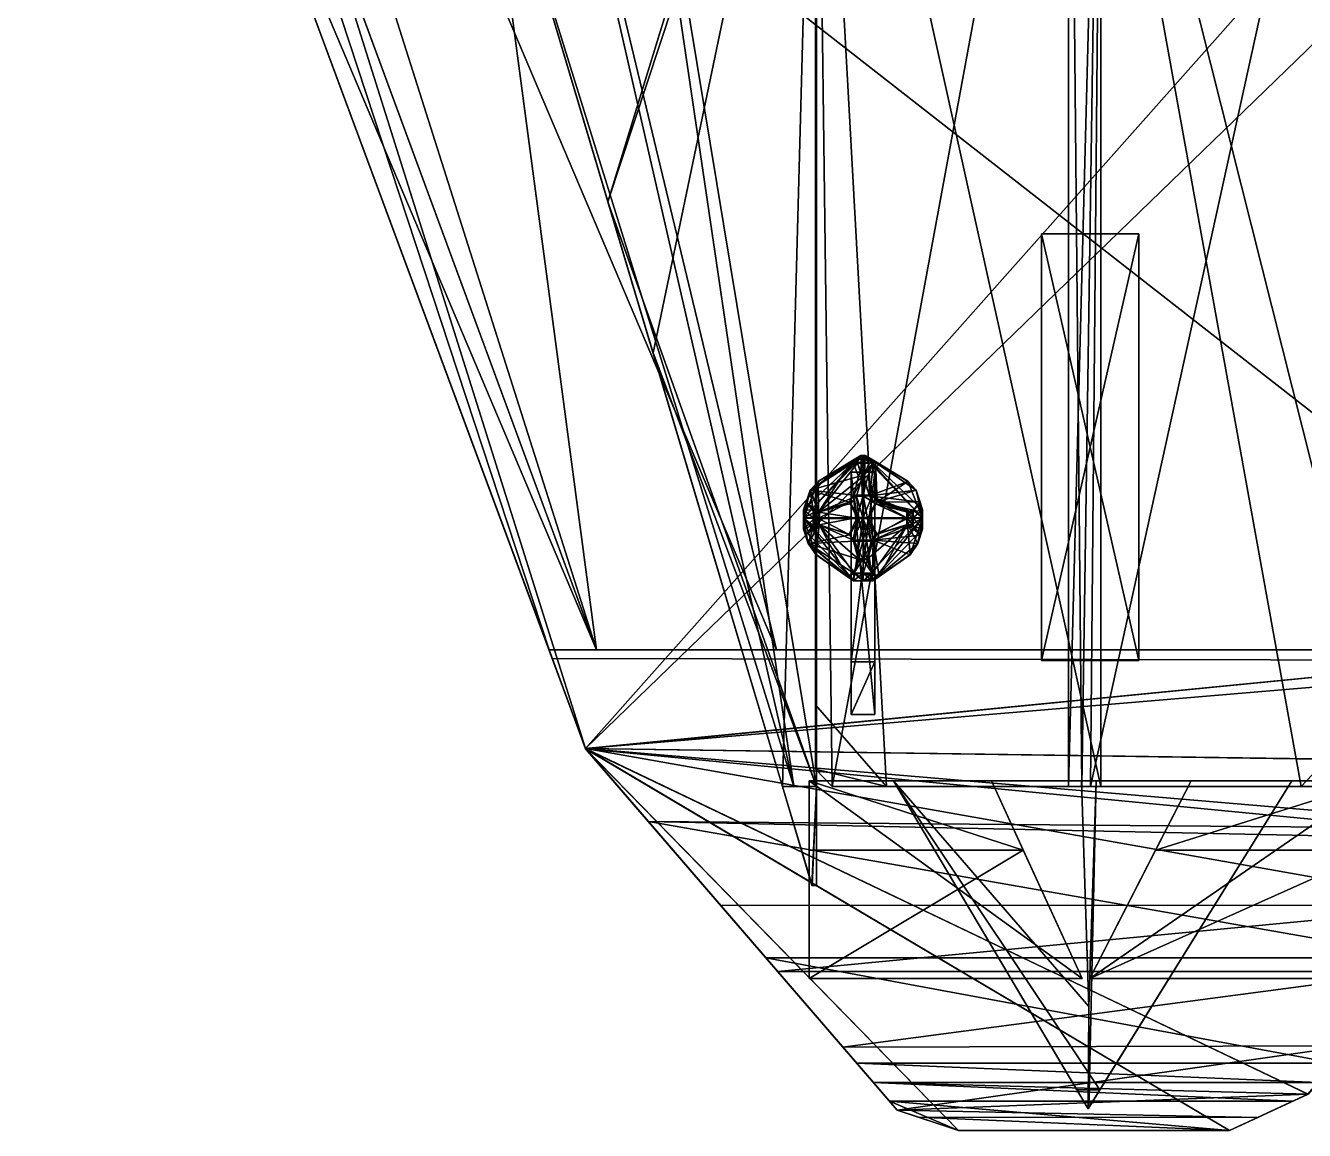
# Model space of a CAD drawing. Extents: x 1940 to 2729, y -1054 to 159.
# Drawn here: x 2138 to 2374.7, y -1054 to -849.4 of the extents above; entities that cross this region are included whole.
import ezdxf

# ---------------------------------------------------------------- set-up
doc = ezdxf.new("R2010")
doc.units = 0

msp = doc.modelspace()

# ---------------------------------------------------------------- meshes
at = {"layer": 'OBJECT000', "color": 50}
mesh = msp.add_polyface(dxfattribs=at)
corners = [(2326, -888, 486), (2326, -967, 486), (2344, -967, 486), (2344, -888, 486), (2326, -967, 544), (2326, -888, 536), (2344, -888, 536), (2344, -967, 544)]
mesh.append_faces([[corners[k] for k in face] for face in [(1, 3, 0), (1, 5, 4), (3, 7, 6), (0, 6, 5), (2, 4, 7), (5, 7, 4)]], dxfattribs={"vtx0": -1})
mesh.append_faces([[corners[k] for k in face] for face in [(1, 2, 3), (1, 0, 5), (3, 2, 7), (0, 3, 6), (2, 1, 4), (5, 6, 7)]], dxfattribs={"vtx2": -1})
at = {"layer": 'OBJECT001', "color": 50}
mesh = msp.add_polyface(dxfattribs=at)
corners = [(2284.21875, -752, 693.224426), (2284.21875, -752, 684.614258), (2337, -752, 715.896484), (2331.220947, -752, 719.096924), (2284.219971, -987.094666, 569.824219), (2284.219971, -975.177612, 569.824219), (2297.349121, -990.30603, 569.824219), (2287.282227, -990.30603, 569.824219), (2333.48999, -990.307007, 595.258972), (2337, -990.306946, 593.319336)]
mesh.append_faces([[corners[k] for k in face] for face in [(1, 3, 0), (5, 0, 4), (7, 9, 6), (4, 6, 5), (7, 3, 8), (1, 9, 2), (8, 2, 9)]], dxfattribs={"vtx0": -1})
mesh.append_faces([[corners[k] for k in face] for face in [(7, 0, 3), (1, 6, 9)]], dxfattribs={"vtx0": -1, "vtx2": -1})
mesh.append_faces([[corners[k] for k in face] for face in [(1, 2, 3), (5, 1, 0), (7, 8, 9), (4, 7, 6), (7, 4, 0), (1, 5, 6), (8, 3, 2)]], dxfattribs={"vtx2": -1})
at = {"layer": 'OBJECT002', "color": 50}
mesh = msp.add_polyface(dxfattribs=at)
corners = [(2387.429688, -752, 685.096069), (2387.429688, -752, 693.332153), (2337.27002, -752, 719.552002), (2331, -752, 715.892944), (2387.429932, -976.109924, 569.824219), (2387.429932, -987.493713, 569.824219), (2384.607178, -990.307007, 569.824219), (2374.049805, -990.307007, 569.824219), (2331, -990.307007, 593.319458), (2335.091309, -990.307007, 595.707642)]
mesh.append_faces([[corners[k] for k in face] for face in [(1, 3, 0), (0, 5, 1), (7, 9, 6), (6, 4, 7), (1, 9, 2), (2, 8, 3), (3, 4, 0)]], dxfattribs={"vtx0": -1})
mesh.append_faces([[corners[k] for k in face] for face in [(1, 6, 9), (3, 7, 4)]], dxfattribs={"vtx0": -1, "vtx2": -1})
mesh.append_faces([[corners[k] for k in face] for face in [(1, 2, 3), (0, 4, 5), (7, 8, 9), (6, 5, 4), (1, 5, 6), (2, 9, 8), (3, 8, 7)]], dxfattribs={"vtx2": -1})
at = {"layer": 'OBJECT003', "color": 50}
mesh = msp.add_polyface(dxfattribs=at)
corners = [(2290.800781, -977, 545.200012), (2290.800781, -932.097656, 545.200012), (2295.199951, -932.097656, 545.200012), (2295.199951, -977, 545.200012), (2290.800781, -967.238037, 532), (2290.800781, -977, 532), (2295.199951, -977, 532), (2295.199951, -967.238037, 532), (2290.800049, -932.097656, 540.799805), (2295.199951, -932.097656, 540.799805)]
mesh.append_faces([[corners[k] for k in face] for face in [(1, 3, 0), (5, 7, 4), (4, 0, 5), (6, 9, 7), (2, 8, 9), (5, 3, 6), (4, 9, 8)]], dxfattribs={"vtx0": -1})
mesh.append_faces([[corners[k] for k in face] for face in [(4, 1, 0), (6, 2, 9)]], dxfattribs={"vtx0": -1, "vtx2": -1})
mesh.append_faces([[corners[k] for k in face] for face in [(1, 2, 3), (5, 6, 7), (4, 8, 1), (6, 3, 2), (2, 1, 8), (5, 0, 3), (4, 7, 9)]], dxfattribs={"vtx2": -1})
at = {"layer": 'OBJECT004', "color": 50}
mesh = msp.add_polyface(dxfattribs=at)
corners = [(2282, -940.59729, 544.83429), (2282, -940.61322, 543), (2282, -939.074219, 542.989624), (2282, -939.074219, 544.83429), (2293, -936.344788, 552.645874), (2291.280029, -936.344788, 552.645874), (2292.119629, -932.92572, 550.174377), (2293, -932.92572, 550.174377), (2291.171143, -930.357239, 546.869812), (2293, -930.357239, 546.869812), (2293, -940.516968, 554), (2291.914551, -940.517029, 554), (2290.396729, -937.64447, 553.068176), (2292.603027, -929, 542.910034), (2293, -929, 542.910034), (2290.725098, -930.150757, 546.265259), (2293, -940.612549, 543), (2283.75, -940.565918, 548.424011), (2284.899902, -940.554932, 549.680054), (2284.7229, -933.794067, 542.947876), (2283.189941, -935.452942, 542.960999), (2282.470459, -937.641602, 545.800049), (2283.195557, -935.435852, 544.373779), (2284.699219, -933.809753, 544.210815), (2284.9021, -939.385071, 549.682373), (2283.75, -939.171936, 548.42395)]
mesh.append_faces([[corners[k] for k in face] for face in [(1, 3, 0), (5, 7, 4), (9, 6, 8), (11, 4, 10), (14, 15, 13), (1, 10, 16), (13, 16, 14), (22, 25, 21), (12, 18, 24), (13, 23, 19), (19, 22, 20), (2, 21, 3), (24, 17, 25), (3, 17, 0), (10, 14, 16)]], dxfattribs={"vtx0": -1})
mesh.append_faces([[corners[k] for k in face] for face in [(11, 5, 4), (14, 8, 15), (1, 17, 18), (1, 18, 11), (1, 11, 10), (13, 20, 2), (13, 2, 1), (13, 1, 16), (22, 15, 8), (22, 8, 6), (22, 6, 5), (22, 5, 12), (22, 12, 24), (22, 24, 25), (2, 22, 21), (3, 25, 17), (10, 7, 9), (10, 9, 14)]], dxfattribs={"vtx0": -1, "vtx2": -1})
mesh.append_faces([[corners[k] for k in face] for face in [(1, 2, 3), (5, 6, 7), (9, 7, 6), (11, 12, 5), (14, 9, 8), (1, 0, 17), (13, 19, 20), (22, 23, 15), (12, 11, 18), (13, 15, 23), (19, 23, 22), (2, 20, 22), (24, 18, 17), (3, 21, 25), (10, 4, 7)]], dxfattribs={"vtx2": -1})
at = {"layer": 'OBJECT005', "color": 50}
mesh = msp.add_polyface(dxfattribs=at)
corners = [(2282, -940.610168, 543), (2282, -940.626282, 541.177979), (2282, -939.092102, 541.180664), (2282, -939.092102, 542.98822), (2293, -933.052979, 535.708496), (2292.828369, -933.052979, 535.708496), (2291.803955, -936.530334, 533.281006), (2293, -936.536682, 533.27655), (2293, -930.431152, 538.962402), (2291.937012, -930.431152, 538.962402), (2290.75708, -937.91333, 532.862732), (2292.187988, -940.71991, 532), (2293, -940.720947, 532), (2293, -929, 542.903442), (2292.630859, -929, 542.903442), (2291, -929.98645, 540.185791), (2284.780029, -940.671387, 536.449951), (2283.949707, -940.664124, 537.155151), (2293, -940.623962, 543), (2283.189941, -935.452942, 542.957642), (2284.699707, -933.813171, 542.943848), (2283.953857, -939.529419, 537.148865), (2284.768311, -939.524109, 536.457031), (2284.701904, -933.810913, 541.942322), (2283.189941, -935.453064, 541.675659), (2282.4729, -937.644775, 540.206543)]
mesh.append_faces([[corners[k] for k in face] for face in [(1, 3, 0), (5, 7, 4), (4, 9, 5), (6, 12, 7), (8, 15, 9), (11, 18, 12), (0, 13, 18), (22, 25, 21), (11, 22, 16), (15, 20, 23), (23, 19, 24), (2, 19, 3), (16, 21, 17), (1, 25, 2), (8, 18, 13)]], dxfattribs={"vtx0": -1})
mesh.append_faces([[corners[k] for k in face] for face in [(6, 11, 12), (8, 14, 15), (11, 17, 1), (11, 1, 0), (11, 0, 18), (0, 19, 20), (0, 20, 14), (0, 14, 13), (22, 6, 5), (22, 5, 9), (22, 9, 15), (22, 15, 23), (22, 23, 24), (22, 24, 25), (2, 24, 19), (1, 21, 25), (8, 7, 12), (8, 12, 18)]], dxfattribs={"vtx0": -1, "vtx2": -1})
mesh.append_faces([[corners[k] for k in face] for face in [(1, 2, 3), (5, 6, 7), (4, 8, 9), (6, 10, 11), (8, 13, 14), (11, 16, 17), (0, 3, 19), (22, 10, 6), (11, 10, 22), (15, 14, 20), (23, 20, 19), (2, 25, 24), (16, 22, 21), (1, 17, 21), (8, 4, 7)]], dxfattribs={"vtx2": -1})
at = {"layer": 'OBJECT006', "color": 50}
mesh = msp.add_polyface(dxfattribs=at)
corners = [(2282, -940.632874, 541.176636), (2282, -940.615967, 543), (2282, -942.637085, 543.018616), (2282, -942.637085, 541.176636), (2293, -944.88208, 533.357971), (2291.386475, -944.88208, 533.357971), (2292.262207, -948.307007, 535.833374), (2293, -948.307007, 535.833374), (2291.326172, -950.869263, 539.130005), (2293, -950.869263, 539.130005), (2293, -940.717834, 532), (2292.197266, -940.717834, 532), (2290.568604, -943.703064, 532.97467), (2290.093506, -951.437256, 540.791931), (2291.219727, -952.225769, 543.098022), (2293, -952.225769, 543.098022), (2283.949463, -940.670166, 537.153442), (2284.77002, -940.676636, 536.451965), (2293, -940.615967, 543), (2284.300049, -947.388, 543.057922), (2282.860596, -945.2948, 543.040588), (2282.349609, -943.717896, 540.454102), (2282.860596, -945.2948, 541.495972), (2284.299561, -947.387268, 542.1875), (2284.774414, -941.828735, 536.448242), (2283.949219, -941.782715, 537.153503)]
mesh.append_faces([[corners[k] for k in face] for face in [(1, 3, 0), (5, 7, 4), (6, 9, 7), (11, 4, 10), (8, 15, 9), (0, 18, 1), (14, 18, 15), (22, 25, 21), (12, 17, 24), (13, 19, 14), (19, 22, 20), (2, 21, 3), (24, 16, 25), (3, 16, 0), (10, 15, 18)]], dxfattribs={"vtx0": -1})
mesh.append_faces([[corners[k] for k in face] for face in [(11, 5, 4), (8, 14, 15), (0, 17, 11), (0, 11, 10), (0, 10, 18), (14, 20, 2), (14, 2, 1), (14, 1, 18), (22, 13, 8), (22, 8, 6), (22, 6, 5), (22, 5, 12), (22, 12, 24), (22, 24, 25), (2, 22, 21), (3, 25, 16), (10, 7, 9), (10, 9, 15)]], dxfattribs={"vtx0": -1, "vtx2": -1})
mesh.append_faces([[corners[k] for k in face] for face in [(1, 2, 3), (5, 6, 7), (6, 8, 9), (11, 12, 5), (8, 13, 14), (0, 16, 17), (14, 19, 20), (22, 23, 13), (12, 11, 17), (13, 23, 19), (19, 23, 22), (2, 20, 22), (24, 17, 16), (3, 21, 25), (10, 4, 7)]], dxfattribs={"vtx2": -1})
at = {"layer": 'OBJECT007', "color": 50}
mesh = msp.add_polyface(dxfattribs=at)
corners = [(2282, -940.613647, 543), (2282, -940.597473, 544.84259), (2282, -942.643616, 544.837158), (2282, -942.643616, 543.015991), (2293, -948.178284, 550.290955), (2292.115479, -948.178284, 550.290955), (2291.182617, -944.701416, 552.715698), (2293, -944.701416, 552.715698), (2293, -950.793396, 547.049622), (2291.26123, -950.793396, 547.049622), (2290.393066, -943.567749, 553.064148), (2291.911377, -940.517029, 554), (2293, -940.517029, 554), (2293, -952.225647, 543.096191), (2291.219482, -952.225647, 543.096191), (2290.040283, -951.405273, 545.361145), (2293, -940.613647, 543), (2284.899658, -940.554993, 549.67688), (2283.749023, -940.565979, 548.427002), (2282.860596, -945.295715, 543.038208), (2284.297852, -947.384827, 543.055664), (2283.755371, -942.059509, 548.436218), (2284.895264, -941.8479, 549.67395), (2284.300049, -947.388, 543.913818), (2282.860596, -945.295715, 544.572937), (2282.359131, -943.751038, 545.570862)]
mesh.append_faces([[corners[k] for k in face] for face in [(1, 3, 0), (5, 7, 4), (9, 4, 8), (6, 12, 7), (14, 8, 13), (0, 18, 1), (0, 13, 16), (22, 25, 21), (11, 22, 17), (15, 20, 23), (23, 19, 24), (2, 19, 3), (17, 21, 18), (1, 25, 2), (8, 16, 13)]], dxfattribs={"vtx0": -1})
mesh.append_faces([[corners[k] for k in face] for face in [(6, 11, 12), (14, 9, 8), (0, 12, 11), (0, 11, 17), (0, 17, 18), (0, 19, 20), (0, 20, 14), (0, 14, 13), (22, 6, 5), (22, 5, 9), (22, 9, 15), (22, 15, 23), (22, 23, 24), (22, 24, 25), (2, 24, 19), (1, 21, 25), (8, 7, 12), (8, 12, 16)]], dxfattribs={"vtx0": -1, "vtx2": -1})
mesh.append_faces([[corners[k] for k in face] for face in [(1, 2, 3), (5, 6, 7), (9, 5, 4), (6, 10, 11), (14, 15, 9), (0, 16, 12), (0, 3, 19), (22, 10, 6), (11, 10, 22), (15, 14, 20), (23, 20, 19), (2, 25, 24), (17, 22, 21), (1, 18, 21), (8, 4, 7)]], dxfattribs={"vtx2": -1})
at = {"layer": 'OBJECT008', "color": 50}
mesh = msp.add_polyface(dxfattribs=at)
corners = [(2304, -940.614014, 543), (2304, -940.598022, 544.835876), (2304, -939.064392, 544.835876), (2304, -939.064392, 542.989014), (2293, -932.925964, 550.174622), (2293.893555, -932.925964, 550.174622), (2294.737305, -936.347412, 552.647827), (2293, -936.347412, 552.647827), (2293, -930.358704, 546.871826), (2294.835938, -930.358704, 546.871826), (2295.611572, -937.630554, 553.063171), (2294.093506, -940.518127, 554), (2293, -940.518127, 554), (2293, -929, 542.911255), (2293.388916, -929, 542.911255), (2295.276367, -930.151733, 546.270752), (2293, -940.614014, 543), (2301.098633, -940.555786, 549.681702), (2302.249756, -940.566711, 548.424377), (2302.810547, -935.464661, 542.961243), (2301.279053, -933.795959, 542.948364), (2301.098145, -939.378967, 549.682251), (2301.302002, -933.811157, 544.209045), (2302.804932, -935.447388, 544.381958), (2303.529541, -937.641663, 545.7995), (2302.249756, -939.168213, 548.424377)]
mesh.append_faces([[corners[k] for k in face] for face in [(1, 3, 0), (5, 7, 4), (9, 4, 8), (6, 12, 7), (14, 8, 13), (0, 18, 1), (0, 13, 16), (10, 25, 21), (10, 17, 11), (15, 20, 22), (22, 19, 23), (2, 19, 3), (17, 25, 18), (1, 24, 2), (8, 16, 13)]], dxfattribs={"vtx0": -1})
mesh.append_faces([[corners[k] for k in face] for face in [(6, 11, 12), (14, 9, 8), (0, 12, 11), (0, 11, 17), (0, 17, 18), (0, 19, 20), (0, 20, 14), (0, 14, 13), (10, 5, 9), (10, 9, 15), (10, 15, 22), (10, 22, 23), (10, 23, 24), (10, 24, 25), (2, 23, 19), (1, 25, 24), (8, 7, 12), (8, 12, 16)]], dxfattribs={"vtx0": -1, "vtx2": -1})
mesh.append_faces([[corners[k] for k in face] for face in [(1, 2, 3), (5, 6, 7), (9, 5, 4), (6, 10, 11), (14, 15, 9), (0, 16, 12), (0, 3, 19), (10, 6, 5), (10, 21, 17), (15, 14, 20), (22, 20, 19), (2, 24, 23), (17, 21, 25), (1, 18, 25), (8, 4, 7)]], dxfattribs={"vtx2": -1})
at = {"layer": 'OBJECT009', "color": 50}
mesh = msp.add_polyface(dxfattribs=at)
corners = [(2304, -940.630005, 541.167053), (2304, -940.614014, 543), (2304, -939.064697, 542.988586), (2304, -939.064697, 541.167053), (2293, -936.518433, 533.288025), (2294.165039, -936.516418, 533.289001), (2293.157959, -933.055847, 535.704773), (2293, -933.055725, 535.704895), (2294.056152, -930.434021, 538.953918), (2293, -930.434021, 538.953918), (2293, -940.721191, 532), (2293.808838, -940.720337, 532), (2295.230713, -937.936157, 532.855408), (2295, -929.986633, 540.183289), (2293.378174, -929, 542.905029), (2293, -929, 542.905029), (2302.083252, -940.666565, 537.188538), (2301.207275, -940.674011, 536.43927), (2293, -940.625061, 543), (2301.295654, -933.80835, 542.944885), (2302.810059, -935.453003, 542.958557), (2301.219727, -939.545471, 536.446838), (2302.080811, -939.544556, 537.18335), (2303.538086, -937.663513, 540.208984), (2302.810059, -935.452881, 541.679688), (2301.298096, -933.810791, 541.942566)]
mesh.append_faces([[corners[k] for k in face] for face in [(1, 3, 0), (5, 7, 4), (6, 9, 7), (4, 12, 5), (8, 15, 9), (0, 18, 1), (14, 18, 15), (5, 8, 6), (12, 17, 21), (13, 19, 14), (24, 19, 25), (2, 23, 3), (21, 16, 22), (3, 16, 0), (10, 15, 18)]], dxfattribs={"vtx0": -1})
mesh.append_faces([[corners[k] for k in face] for face in [(4, 11, 12), (8, 14, 15), (0, 17, 11), (0, 11, 10), (0, 10, 18), (14, 20, 2), (14, 2, 1), (14, 1, 18), (5, 21, 22), (5, 22, 23), (5, 23, 24), (5, 24, 25), (5, 25, 13), (5, 13, 8), (2, 24, 23), (3, 22, 16), (10, 7, 9), (10, 9, 15)]], dxfattribs={"vtx0": -1, "vtx2": -1})
mesh.append_faces([[corners[k] for k in face] for face in [(1, 2, 3), (5, 6, 7), (6, 8, 9), (4, 10, 11), (8, 13, 14), (0, 16, 17), (14, 19, 20), (5, 12, 21), (12, 11, 17), (13, 25, 19), (24, 20, 19), (2, 20, 24), (21, 17, 16), (3, 23, 22), (10, 4, 7)]], dxfattribs={"vtx2": -1})
at = {"layer": 'OBJECT010', "color": 50}
mesh = msp.add_polyface(dxfattribs=at)
corners = [(2304, -940.614624, 543), (2304, -940.631531, 541.166931), (2304, -942.642212, 541.166931), (2304, -942.642212, 543.018066), (2293, -948.305542, 535.832214), (2293.668213, -948.305542, 535.832214), (2294.505371, -944.879944, 533.356323), (2293, -944.879944, 533.356323), (2293, -950.867737, 539.128296), (2294.660156, -950.867737, 539.128296), (2295.37915, -943.612366, 532.943542), (2293.802734, -940.715942, 532), (2293, -940.715942, 532), (2293, -952.226685, 543.098572), (2294.779053, -952.226685, 543.098572), (2295.913086, -951.4328, 540.778198), (2301.22998, -940.674927, 536.452026), (2302.051025, -940.668457, 537.153748), (2293, -940.614624, 543), (2303.136963, -945.298096, 543.040283), (2301.699219, -947.388977, 543.057861), (2302.051025, -941.755798, 537.153748), (2301.226074, -941.788879, 536.448669), (2301.699707, -947.388062, 542.139648), (2303.136963, -945.297913, 541.455872), (2303.645264, -943.733154, 540.437195)]
mesh.append_faces([[corners[k] for k in face] for face in [(1, 3, 0), (5, 7, 4), (4, 9, 5), (6, 12, 7), (8, 15, 9), (11, 18, 12), (0, 13, 18), (22, 25, 21), (10, 16, 11), (15, 20, 23), (23, 19, 24), (2, 19, 3), (21, 16, 22), (1, 25, 2), (8, 18, 13)]], dxfattribs={"vtx0": -1})
mesh.append_faces([[corners[k] for k in face] for face in [(6, 11, 12), (8, 14, 15), (11, 17, 1), (11, 1, 0), (11, 0, 18), (0, 19, 20), (0, 20, 14), (0, 14, 13), (22, 6, 5), (22, 5, 9), (22, 9, 15), (22, 15, 23), (22, 23, 24), (22, 24, 25), (2, 24, 19), (1, 21, 25), (8, 7, 12), (8, 12, 18)]], dxfattribs={"vtx0": -1, "vtx2": -1})
mesh.append_faces([[corners[k] for k in face] for face in [(1, 2, 3), (5, 6, 7), (4, 8, 9), (6, 10, 11), (8, 13, 14), (11, 16, 17), (0, 3, 19), (22, 10, 6), (10, 22, 16), (15, 14, 20), (23, 20, 19), (2, 25, 24), (21, 17, 16), (1, 17, 21), (8, 4, 7)]], dxfattribs={"vtx2": -1})
at = {"layer": 'OBJECT011', "color": 50}
mesh = msp.add_polyface(dxfattribs=at)
corners = [(2304, -940.598022, 544.83606), (2304, -940.614014, 543), (2304, -942.643372, 543.014893), (2304, -942.643372, 544.83606), (2293, -944.700867, 552.716064), (2294.844238, -944.700867, 552.716064), (2293.900879, -948.178406, 550.290833), (2293, -948.178406, 550.290833), (2294.749512, -950.793457, 547.049622), (2293, -950.793457, 547.049622), (2293, -940.518188, 554), (2294.090088, -940.518188, 554), (2295.619629, -943.593262, 553.056274), (2294.781738, -952.224792, 543.098022), (2293, -952.224792, 543.098022), (2295.965332, -951.401306, 545.369507), (2293, -940.614075, 543), (2302.249512, -940.566833, 548.422302), (2301.097656, -940.555908, 549.67981), (2301.699951, -947.387939, 543.05603), (2303.13916, -945.295898, 543.037842), (2301.102539, -941.889709, 549.676514), (2302.24707, -942.109741, 548.427307), (2303.630859, -943.779724, 545.591309), (2303.13916, -945.296021, 544.607178), (2301.697998, -947.39093, 543.940552)]
mesh.append_faces([[corners[k] for k in face] for face in [(1, 3, 0), (5, 7, 4), (9, 6, 8), (11, 4, 10), (14, 15, 13), (1, 10, 16), (13, 16, 14), (5, 8, 6), (12, 18, 21), (13, 25, 19), (19, 24, 20), (2, 23, 3), (21, 17, 22), (3, 17, 0), (10, 14, 16)]], dxfattribs={"vtx0": -1})
mesh.append_faces([[corners[k] for k in face] for face in [(11, 5, 4), (14, 8, 15), (1, 17, 18), (1, 18, 11), (1, 11, 10), (13, 20, 2), (13, 2, 1), (13, 1, 16), (5, 21, 22), (5, 22, 23), (5, 23, 24), (5, 24, 25), (5, 25, 15), (5, 15, 8), (2, 24, 23), (3, 22, 17), (10, 7, 9), (10, 9, 14)]], dxfattribs={"vtx0": -1, "vtx2": -1})
mesh.append_faces([[corners[k] for k in face] for face in [(1, 2, 3), (5, 6, 7), (9, 7, 6), (11, 12, 5), (14, 9, 8), (1, 0, 17), (13, 19, 20), (5, 12, 21), (12, 11, 18), (13, 15, 25), (19, 25, 24), (2, 20, 24), (21, 18, 17), (3, 23, 22), (10, 4, 7)]], dxfattribs={"vtx2": -1})
at = {"layer": 'OBJECT141', "color": 50}
mesh = msp.add_polyface(dxfattribs=at)
corners = [(2276.959961, -965, 556.073486), (2243.679932, -965, 556.107483), (2162.480713, -744.601135, 592.026978), (2145, -654, 606.776428), (2202.320068, -654, 606.717896), (2145, -654, 600.291016), (2202.320068, -654, 600.291016), (2243.679932, -965, 549.397705), (2276.959961, -965, 549.397705), (2162.481445, -744.602844, 585.464417)]
mesh.append_faces([[corners[k] for k in face] for face in [(1, 4, 0), (3, 6, 4), (1, 8, 7), (3, 9, 5), (2, 7, 9), (5, 8, 6), (0, 6, 8)]], dxfattribs={"vtx0": -1})
mesh.append_faces([[corners[k] for k in face] for face in [(1, 3, 4), (5, 7, 8)]], dxfattribs={"vtx0": -1, "vtx2": -1})
mesh.append_faces([[corners[k] for k in face] for face in [(1, 2, 3), (3, 5, 6), (1, 0, 8), (3, 2, 9), (2, 1, 7), (5, 9, 7), (0, 4, 6)]], dxfattribs={"vtx2": -1})
at = {"layer": 'OBJECT146', "color": 50}
mesh = msp.add_polyface(dxfattribs=at)
corners = [(2226, -815.731262, 548.445984), (2245.780518, -882.02771, 593.825928), (2278.080566, -990.304016, 558.223877), (2278.080078, -990.304016, 548.445984), (2284.399902, -752, 680.864502), (2284.399902, -752, 682.42218), (2244.947998, -752, 591.915161), (2284.399902, -990.304016, 557.973145), (2284.399902, -990.304016, 562.154419), (2284.399902, -756.482361, 682.422241), (2226, -753.452881, 548.445007), (2280.174316, -990.304016, 548.445862), (2245, -752, 592.032532)]
mesh.append_faces([[corners[k] for k in face] for face in [(5, 6, 4)]])
mesh.append_faces([[corners[k] for k in face] for face in [(1, 3, 0), (4, 9, 5), (0, 9, 1), (7, 2, 8), (0, 11, 10), (1, 8, 2), (12, 7, 4)]], dxfattribs={"vtx0": -1})
mesh.append_faces([[corners[k] for k in face] for face in [(4, 8, 9), (0, 6, 5), (0, 5, 9), (7, 3, 2), (12, 11, 7)]], dxfattribs={"vtx0": -1, "vtx2": -1})
mesh.append_faces([[corners[k] for k in face] for face in [(1, 2, 3), (4, 7, 8), (0, 10, 6), (7, 11, 3), (0, 3, 11), (1, 9, 8), (12, 10, 11)]], dxfattribs={"vtx2": -1})
at = {"layer": 'OBJECT147', "color": 50}
mesh = msp.add_polyface(dxfattribs=at)
corners = [(2283.539551, -1008.639893, 548.44397), (2283.549561, -1008.639893, 552.197937), (2284.399902, -1008.639893, 552.723083), (2284.399902, -1008.639893, 548.44397), (2278.07959, -990.304932, 548.444153), (2278.105957, -990.305969, 558.236023), (2284.399902, -990.307495, 562.122009), (2284.399902, -990.30603, 548.443909)]
mesh.append_faces([[corners[k] for k in face] for face in [(1, 3, 0), (0, 5, 1), (2, 7, 3), (4, 6, 5), (0, 7, 4), (1, 6, 2)]], dxfattribs={"vtx0": -1})
mesh.append_faces([[corners[k] for k in face] for face in [(1, 2, 3), (0, 4, 5), (2, 6, 7), (4, 7, 6), (0, 3, 7), (1, 5, 6)]], dxfattribs={"vtx2": -1})
at = {"layer": 'OBJECT148', "color": 50}
mesh = msp.add_polyface(dxfattribs=at)
corners = [(2283.549561, -1008.640015, 552.198853), (2283.549561, -1008.640015, 567.131775), (2284.399902, -1008.640015, 567.131775), (2284.399902, -1008.640015, 552.723022), (2278.080322, -990.304993, 558.22168), (2278.080322, -990.304993, 576.631592), (2284.399902, -990.304993, 576.632141), (2284.399902, -990.304993, 562.117126)]
mesh.append_faces([[corners[k] for k in face] for face in [(1, 3, 0), (0, 5, 1), (1, 6, 2), (2, 7, 3), (4, 6, 5), (0, 7, 4)]], dxfattribs={"vtx0": -1})
mesh.append_faces([[corners[k] for k in face] for face in [(1, 2, 3), (0, 4, 5), (1, 5, 6), (2, 6, 7), (4, 7, 6), (0, 3, 7)]], dxfattribs={"vtx2": -1})
at = {"layer": 'OBJECT149', "color": 50}
mesh = msp.add_polyface(dxfattribs=at)
corners = [(2245.779785, -882.02533, 593.824707), (2254.129883, -910.019958, 612.989136), (2278.080078, -990.30603, 574.520691), (2278.080566, -990.30603, 558.219238), (2284.400391, -765.064392, 682.447693), (2284.400391, -990.30603, 574.521301), (2284.399902, -990.30603, 562.151978), (2284.399902, -756.485474, 682.446045)]
mesh.append_faces([[corners[k] for k in face] for face in [(1, 3, 0), (1, 5, 2), (5, 7, 6), (0, 4, 1), (2, 6, 3), (3, 7, 0)]], dxfattribs={"vtx0": -1})
mesh.append_faces([[corners[k] for k in face] for face in [(1, 2, 3), (1, 4, 5), (5, 4, 7), (0, 7, 4), (2, 5, 6), (3, 6, 7)]], dxfattribs={"vtx2": -1})
at = {"layer": 'OBJECT150', "color": 50}
mesh = msp.add_polyface(dxfattribs=at)
corners = [(2334.760498, -1031.19165, 538.369141), (2333.42334, -989.278625, 594), (2336.135742, -989.278625, 594), (2372.350098, -989.278992, 575.748169), (2298.602051, -989.279053, 575.317871), (2298.600342, -989.279236, 571.78479), (2372.349854, -989.279236, 571.78479), (2334.637939, -1050, 495), (2336.809814, -1046.500122, 495), (2332.560303, -1046.500122, 495), (2334.761963, -1031.032715, 538.581909), (2334.772217, -1049.780762, 513.384216), (2334.643311, -1049.988525, 513.035767), (2334.757568, -1030.949951, 538.692139)]
mesh.append_faces([[corners[k] for k in face] for face in [(1, 2, 0), (8, 9, 7)]])
mesh.append_faces([[corners[k] for k in face] for face in [(2, 6, 3), (10, 4, 1), (2, 11, 13), (8, 5, 9), (6, 11, 3), (9, 12, 7)]], dxfattribs={"vtx0": -1})
mesh.append_faces([[corners[k] for k in face] for face in [(2, 4, 5), (2, 5, 6), (10, 12, 4), (6, 7, 12), (6, 12, 11), (9, 4, 12)]], dxfattribs={"vtx0": -1, "vtx2": -1})
mesh.append_faces([[corners[k] for k in face] for face in [(2, 1, 4), (10, 11, 12), (2, 3, 11), (8, 6, 5), (6, 8, 7), (9, 5, 4)]], dxfattribs={"vtx2": -1})
at = {"layer": 'OBJECT151', "color": 50}
mesh = msp.add_polyface(dxfattribs=at)
corners = [(2353.690918, -989.277344, 572.164307), (2388, -989.277344, 572.166321), (2388, -1002.088928, 569.579163), (2347.131592, -1002.087097, 569.577148), (2388, -989.277344, 544), (2388, -1025.849976, 544), (2353.689941, -989.278992, 544), (2334.96582, -1025.845093, 544)]
mesh.append_faces([[corners[k] for k in face] for face in [(1, 3, 0), (1, 5, 2), (4, 0, 6), (4, 7, 5), (0, 7, 6), (2, 7, 3)]], dxfattribs={"vtx0": -1})
mesh.append_faces([[corners[k] for k in face] for face in [(1, 2, 3), (1, 4, 5), (4, 1, 0), (4, 6, 7), (0, 3, 7), (2, 5, 7)]], dxfattribs={"vtx2": -1})
at = {"layer": 'OBJECT152', "color": 50}
mesh = msp.add_polyface(dxfattribs=at)
corners = [(2283, -1002.101746, 569.57019), (2283, -989.277344, 572.160889), (2316.759277, -989.277344, 572.163879), (2322.643555, -1002.097778, 569.574524), (2283, -989.277344, 544), (2283, -1025.850098, 544), (2316.76001, -989.278992, 544), (2333.544922, -1025.850098, 544)]
mesh.append_faces([[corners[k] for k in face] for face in [(1, 3, 0), (1, 5, 4), (1, 6, 2), (4, 7, 6), (2, 7, 3), (5, 3, 7)]], dxfattribs={"vtx0": -1})
mesh.append_faces([[corners[k] for k in face] for face in [(1, 2, 3), (1, 0, 5), (1, 4, 6), (4, 5, 7), (2, 6, 7), (5, 0, 3)]], dxfattribs={"vtx2": -1})
at = {"layer": 'OBJECT155', "color": 50}
mesh = msp.add_polyface(dxfattribs=at)
corners = [(2243.679932, -965, 556.105896), (2234.869873, -965, 556.114868), (2172.547852, -796.755005, 583.535339), (2162.5, -744.65564, 592.017029), (2234.869873, -965, 487), (2172.547852, -796.755066, 487), (2162.500488, -744.656799, 487), (2243.679932, -965, 487)]
mesh.append_faces([[corners[k] for k in face] for face in [(1, 3, 0), (1, 5, 2), (5, 7, 6), (4, 0, 7), (2, 6, 3), (7, 3, 6)]], dxfattribs={"vtx0": -1})
mesh.append_faces([[corners[k] for k in face] for face in [(1, 2, 3), (1, 4, 5), (5, 4, 7), (4, 1, 0), (2, 5, 6), (7, 0, 3)]], dxfattribs={"vtx2": -1})
at = {"layer": 'OBJECT160', "color": 50}
mesh = msp.add_polyface(dxfattribs=at)
corners = [(2299.306641, -1050.255493, 487), (2299.306641, -1050.255493, 479.948975), (2289.254883, -1038.582397, 473.532806), (2277.188721, -1024.569946, 469.485992), (2266.674805, -1012.360046, 467.653015), (2241.645752, -983.293457, 466.603516), (2241.645752, -983.293457, 487), (2428.299316, -985.972473, 487), (2428.359375, -985.90741, 466.684753), (2405.575195, -1012.273071, 467.639954), (2394.970215, -1024.544556, 469.482178), (2383.036865, -1038.353027, 473.469391), (2375.30957, -1047.294067, 478.373657), (2375.306885, -1047.295288, 487), (2154.419434, -747.831726, 487), (2154.419434, -747.831726, 466), (2138, -654, 466), (2138, -654, 487), (2534, -654, 466), (2524.210693, -709.669434, 466), (2524.240479, -709.471619, 487), (2534, -654, 487), (2434.925537, -966.988342, 466), (2235.460205, -966.59491, 466), (2360.820068, -1054, 484.931061), (2310.669922, -1054, 484.932068), (2310.669922, -1054, 487), (2360.820068, -1054, 487), (2366.029053, -1051.589233, 480.72583), (2303.244873, -1051.553223, 480.664246)]
mesh.append_faces([[corners[k] for k in face] for face in [(1, 6, 0), (8, 13, 7), (15, 17, 14), (19, 21, 18), (19, 7, 20), (5, 14, 6), (25, 27, 24), (15, 18, 16), (5, 22, 23), (24, 29, 25), (1, 11, 2), (2, 10, 3), (3, 9, 4), (16, 21, 17), (12, 27, 13), (25, 0, 26), (6, 26, 0)]], dxfattribs={"vtx0": -1})
mesh.append_faces([[corners[k] for k in face] for face in [(1, 3, 4), (1, 4, 5), (1, 5, 6), (8, 10, 11), (8, 11, 12), (8, 12, 13), (19, 8, 7), (5, 15, 14), (15, 22, 19), (15, 19, 18), (5, 9, 8), (5, 8, 22), (1, 28, 12), (1, 12, 11), (12, 24, 27), (25, 1, 0), (6, 17, 21), (6, 21, 20), (6, 20, 7), (6, 7, 13), (6, 13, 27), (6, 27, 26)]], dxfattribs={"vtx0": -1, "vtx2": -1})
mesh.append_faces([[corners[k] for k in face] for face in [(1, 2, 3), (8, 9, 10), (15, 16, 17), (19, 20, 21), (19, 22, 8), (5, 23, 15), (25, 26, 27), (15, 23, 22), (5, 4, 9), (24, 28, 29), (1, 29, 28), (2, 11, 10), (3, 10, 9), (16, 18, 21), (12, 28, 24), (25, 29, 1), (6, 14, 17)]], dxfattribs={"vtx2": -1})
at = {"layer": 'OBJECT162', "color": 50}
mesh = msp.add_polyface(dxfattribs=at)
corners = [(2253.281006, -996.808228, 550.923035), (2241.649658, -983.305725, 553.130127), (2234.869873, -965, 556.114075), (2428.223877, -965, 555.935852), (2416.69165, -998.148315, 550.554382), (2241.651611, -983.310852, 487), (2275.027832, -1022.056274, 544.034546), (2291.834473, -1041.566162, 533.285095), (2294.896729, -1045.121216, 529.43158), (2297.864502, -1048.566528, 522.623779), (2299.3125, -1050.247437, 517.321106), (2299.3125, -1050.247437, 487), (2415.949463, -1000.271484, 487), (2375.350586, -1047.268677, 487), (2375.350586, -1047.268677, 525.189331), (2377.206543, -1045.120361, 529.434448), (2380.271729, -1041.571899, 533.280884), (2397.12793, -1022.059082, 544.031494), (2415.955322, -1000.264465, 549.977051), (2234.870117, -965, 487), (2310.669922, -1054, 487), (2310.669922, -1054, 505.485046), (2360.820068, -1054, 505.497528), (2360.820068, -1054, 487), (2372.514648, -1048.58252, 522.591858), (2428.219971, -965, 487)]
mesh.append_faces([[corners[k] for k in face] for face in [(1, 4, 0), (1, 11, 5), (13, 18, 12), (1, 19, 2), (21, 23, 20), (8, 24, 9), (6, 16, 7), (0, 17, 6), (7, 15, 8), (9, 21, 10), (22, 13, 23), (10, 20, 11), (5, 25, 19), (2, 25, 3), (12, 3, 25)]], dxfattribs={"vtx0": -1})
mesh.append_faces([[corners[k] for k in face] for face in [(1, 3, 4), (1, 6, 7), (1, 7, 8), (1, 8, 9), (1, 9, 10), (1, 10, 11), (13, 15, 16), (13, 16, 17), (13, 17, 18), (8, 14, 24), (0, 18, 17), (9, 22, 21), (22, 14, 13), (5, 20, 23), (5, 23, 13), (5, 13, 12), (5, 12, 25), (12, 4, 3)]], dxfattribs={"vtx0": -1, "vtx2": -1})
mesh.append_faces([[corners[k] for k in face] for face in [(1, 2, 3), (1, 0, 6), (13, 14, 15), (1, 5, 19), (21, 22, 23), (8, 15, 14), (6, 17, 16), (0, 4, 18), (7, 16, 15), (9, 24, 22), (22, 24, 14), (10, 21, 20), (5, 11, 20), (2, 19, 25), (12, 18, 4)]], dxfattribs={"vtx2": -1})

doc.saveas('drawing.dxf')
